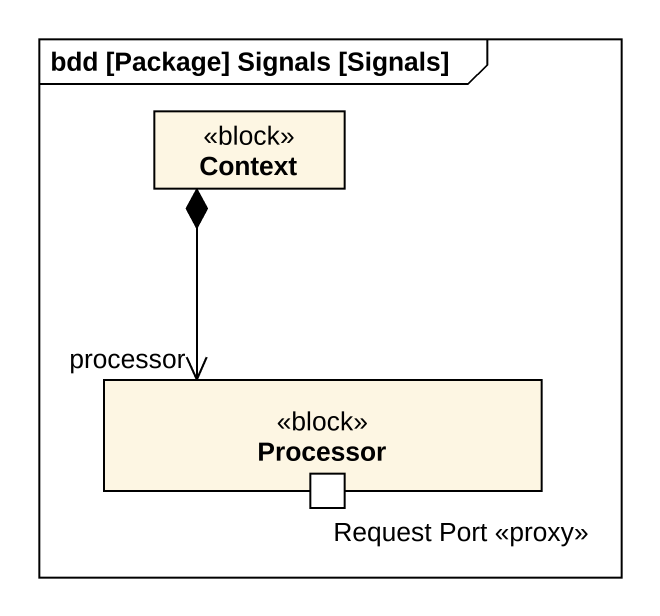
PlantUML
@startuml
mainframe bdd [Package] Signals [Signals]
allowmixing
hide circle
hide empty members
class Context <<block>>
rectangle Processor <<block>> {
  port "Request Port <<proxy>>" as Request_Port_proxy
}
Context *--> "processor" Processor
@enduml
